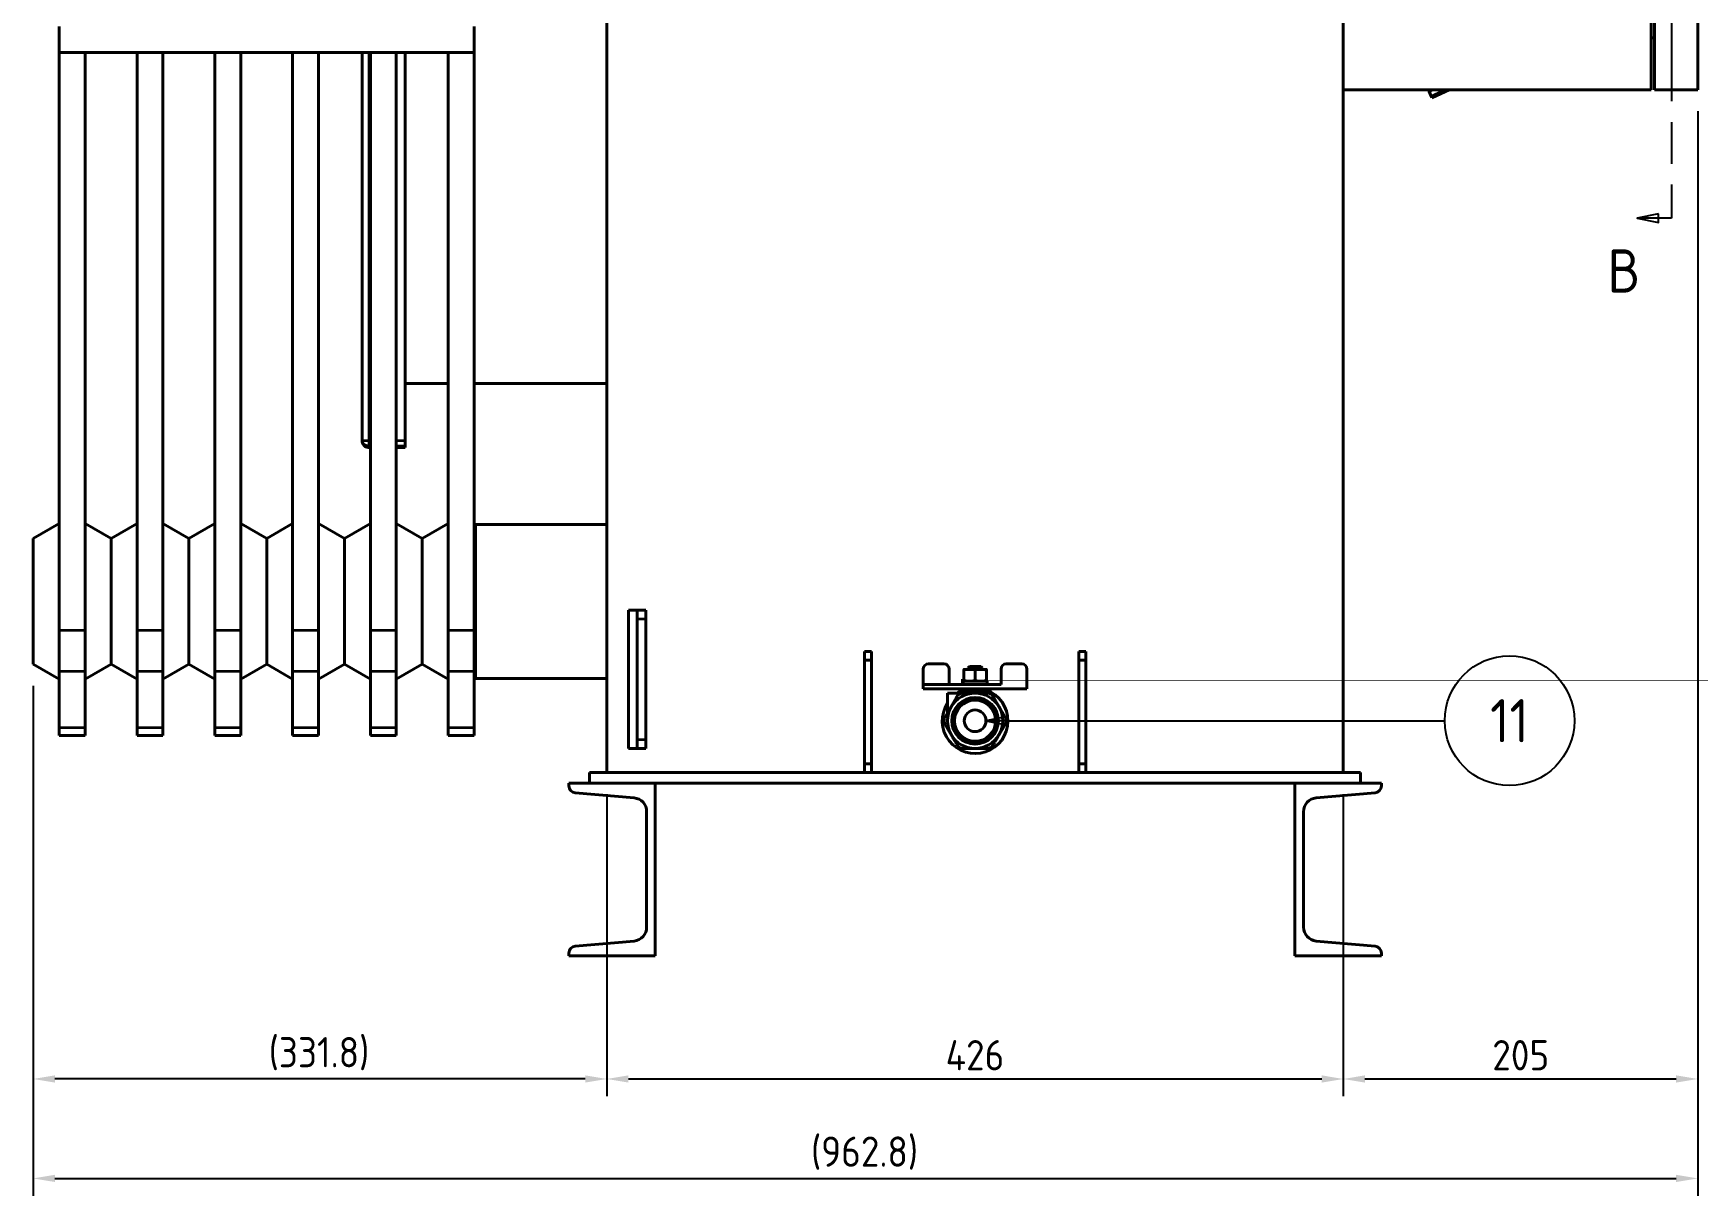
# Model space of a CAD drawing. Header units: millimetres. Extents: x 0 to 5945, y 0 to 4205.
# Drawn here: x 3319 to 4281, y 1107 to 1780 of the extents above; entities that cross this region are included whole.
import ezdxf

# ---------------------------------------------------------------- set-up
doc = ezdxf.new("R2010")
doc.units = ezdxf.units.MM
doc.header["$LTSCALE"] = 5
doc.linetypes.add('CHAIN', pattern=[0.3543, 0.2362, -0.0295, 0.0591, -0.0295])
doc.linetypes.add('DOUBLE_DASH_CHAIN', pattern=[1.2403, 0.6614, -0.0827, 0.1654, -0.0827, 0.1654, -0.0827])
for name, color, linetype, lineweight in [('가시적인 것(ISO)', 3, 'Continuous', 40), ('가시적인 좁은 것(ISO)', 3, 'Continuous', 35), ('기호(ISO)', 5, 'Continuous', 25), ('단면선(ISO)', 7, 'CHAIN', 25), ('치수(ISO)', 2, 'Continuous', 25)]:
    doc.layers.add(name, color=color, linetype=linetype, lineweight=lineweight)
doc.styles.add('부품번호텍스트_PSTEK_POSCO', font='isocp.shx')
doc.styles.add('치수 텍스트_PSTEK_POSCO', font='isocp.shx')
doc.dimstyles.new('치수_PSTEK_POSCO', dxfattribs={"dimscale": 5, "dimtxt": 3.5, "dimasz": 2.5, "dimexe": 2, "dimexo": 2.5, "dimgap": 1, "dimtad": 1, "dimrnd": 1e-08, "dimdsep": 46, "dimtxsty": '치수 텍스트_PSTEK_POSCO', "dimcen": 0.09, "dimdle": 10, "dimclrd": 7, "dimclre": 7, "dimclrt": 2, "dimadec": 1, "dimazin": 2, "dimtfac": 1, "dimtmove": 0, "dimatfit": 3, "dimfxl": 0, "dimtolj": 1, "dimlwd": -1, "dimlwe": -1, "dimarcsym": 0})

# ---------------------------------------------------------------- blocks, each defined once
blk = doc.blocks.new('2dTransSection0')
at = {"layer": '단면선(ISO)', "linetype": 'Continuous'}
for p, q in [((851.76, 476.59), (849.26, 476.09)), ((851.76, 476.09), (849.26, 476.09)), ((849.26, 476.09), (851.76, 475.59)), ((851.76, 475.59), (851.76, 476.59)), ((853.26, 476.09), (851.76, 476.09)), ((853.26, 476.09), (853.26, 472.22)), ((853.26, 338.44), (853.26, 334.57)), ((851.76, 335.07), (849.26, 334.57)), ((851.76, 334.07), (851.76, 335.07)), ((851.76, 334.57), (849.26, 334.57)), ((849.26, 334.57), (851.76, 334.07)), ((853.26, 334.57), (851.76, 334.57))]:
    blk.add_line(p, q, dxfattribs=at)
at = {"layer": '단면선(ISO)', "linetype": 'DOUBLE_DASH_CHAIN', "ltscale": 5.84134}
blk.add_line((853.26, 476.09), (853.26, 334.57), dxfattribs=at)
at = {"layer": '단면선(ISO)', "linetype": 'Continuous', "flags": 128}
for points in [[(851.76, 476.59), (849.26, 476.09), (851.76, 475.59), (851.76, 476.59)], [(851.76, 335.07), (849.26, 334.57), (851.76, 334.07), (851.76, 335.07)]]:
    blk.add_lwpolyline(points, dxfattribs=at)
at = {"layer": '단면선(ISO)'}
for points in [[(851.76, 476.59), (849.26, 476.09), (851.76, 475.59), (851.76, 476.59)], [(851.76, 335.07), (849.26, 334.57), (851.76, 334.07), (851.76, 335.07)]]:
    blk.add_solid(points, dxfattribs=at)
at = {"layer": '단면선(ISO)', "char_height": 5, "attachment_point": 7, "style": '부품번호텍스트_PSTEK_POSCO'}
for insert in [(845.84, 479.59), (845.84, 325.96)]:
    blk.add_mtext('B', dxfattribs=dict(at, insert=insert))
blk = doc.blocks.new('*D59')
at = {"layer": 'Defpoints', "color": 0, "transparency": 16777216}
for p in [(3650.41, 1352.13), (4076.41, 1352.13), (4076.41, 1174.94)]:
    blk.add_point(p, dxfattribs=at)
at = {"layer": '치수(ISO)', "color": 7, "transparency": 16777216}
for p, q in [((3650.41, 1339.63), (3650.41, 1164.94)), ((4076.41, 1339.63), (4076.41, 1164.94)), ((3662.91, 1174.94), (4063.91, 1174.94))]:
    blk.add_line(p, q, dxfattribs=at)
for points in [[(3662.91, 1177.03), (3662.91, 1172.86), (3650.41, 1174.94)], [(4063.91, 1177.03), (4063.91, 1172.86), (4076.41, 1174.94)]]:
    blk.add_solid(points, dxfattribs=at)
at = {"layer": '치수(ISO)', "color": 2, "transparency": 16777216, "insert": (3846.35, 1188.69), "char_height": 17.5, "attachment_point": 4, "style": '치수 텍스트_PSTEK_POSCO'}
blk.add_mtext('\\A1;426', dxfattribs=at)
blk = doc.blocks.new('*D60')
at = {"layer": 'Defpoints', "color": 0, "transparency": 16777216}
for p in [(4281.41, 1747.13), (4076.41, 1352.13), (4281.41, 1174.94)]:
    blk.add_point(p, dxfattribs=at)
at = {"layer": '치수(ISO)', "color": 7, "transparency": 16777216}
for p, q in [((4281.41, 1734.63), (4281.41, 1164.94)), ((4076.41, 1339.63), (4076.41, 1164.94)), ((4088.91, 1174.94), (4268.91, 1174.94))]:
    blk.add_line(p, q, dxfattribs=at)
for points in [[(4088.91, 1177.03), (4088.91, 1172.86), (4076.41, 1174.94)], [(4268.91, 1177.03), (4268.91, 1172.86), (4281.41, 1174.94)]]:
    blk.add_solid(points, dxfattribs=at)
at = {"layer": '치수(ISO)', "color": 2, "transparency": 16777216, "insert": (4162.57, 1188.69), "char_height": 17.5, "attachment_point": 4, "style": '치수 텍스트_PSTEK_POSCO'}
blk.add_mtext('\\A1;205', dxfattribs=at)
blk = doc.blocks.new('*D61')
at = {"layer": 'Defpoints', "color": 0, "transparency": 16777216}
for p in [(3318.61, 1414.79), (3650.41, 1352.13), (3318.61, 1174.94)]:
    blk.add_point(p, dxfattribs=at)
at = {"layer": '치수(ISO)', "color": 7, "transparency": 16777216}
for p, q in [((3318.61, 1402.29), (3318.61, 1164.94)), ((3650.41, 1339.63), (3650.41, 1164.94)), ((3637.91, 1174.94), (3331.11, 1174.94))]:
    blk.add_line(p, q, dxfattribs=at)
for points in [[(3331.11, 1177.03), (3331.11, 1172.86), (3318.61, 1174.94)], [(3637.91, 1177.03), (3637.91, 1172.86), (3650.41, 1174.94)]]:
    blk.add_solid(points, dxfattribs=at)
at = {"layer": '치수(ISO)', "color": 2, "transparency": 16777216, "insert": (3454.76, 1189.57), "char_height": 17.5, "attachment_point": 4, "style": '치수 텍스트_PSTEK_POSCO'}
blk.add_mtext('\\A1;(331.8)', dxfattribs=at)
blk = doc.blocks.new('*D66')
at = {"layer": 'Defpoints', "color": 0, "transparency": 16777216}
for p in [(4281.41, 1747.13), (3318.61, 1414.79), (4281.41, 1117.43)]:
    blk.add_point(p, dxfattribs=at)
at = {"layer": '치수(ISO)', "color": 7, "transparency": 16777216}
for p, q in [((4281.41, 1734.63), (4281.41, 1107.43)), ((3318.61, 1402.29), (3318.61, 1107.43)), ((3331.11, 1117.43), (4268.91, 1117.43))]:
    blk.add_line(p, q, dxfattribs=at)
for points in [[(3331.11, 1119.51), (3331.11, 1115.35), (3318.61, 1117.43)], [(4268.91, 1119.51), (4268.91, 1115.35), (4281.41, 1117.43)]]:
    blk.add_solid(points, dxfattribs=at)
at = {"layer": '치수(ISO)', "color": 2, "transparency": 16777216, "insert": (3768.48, 1132.06), "char_height": 17.5, "attachment_point": 4, "style": '치수 텍스트_PSTEK_POSCO'}
blk.add_mtext('\\A1;(962.8)', dxfattribs=at)
blk = doc.blocks.new('품번기호9')
at = {"layer": '기호(ISO)', "color": 7}
for p, q in [((776.43, 276.93), (773.93, 276.43)), ((776.43, 276.43), (773.93, 276.43)), ((773.93, 276.43), (776.43, 275.93)), ((776.43, 275.93), (776.43, 276.93)), ((776.43, 276.43), (827.01, 276.43))]:
    blk.add_line(p, q, dxfattribs=at)
at = {"layer": '기호(ISO)', "color": 7, "flags": 128}
blk.add_lwpolyline([(776.43, 276.93), (773.93, 276.43), (776.43, 275.93), (776.43, 276.93)], dxfattribs=at)
at = {"layer": '기호(ISO)'}
blk.add_circle((834.51, 276.43), 7.5, dxfattribs=at)
at = {"layer": '기호(ISO)', "color": 7}
blk.add_solid([(776.43, 276.93), (773.93, 276.43), (776.43, 275.93), (776.43, 276.93)], dxfattribs=at)
at = {"layer": '기호(ISO)', "color": 7, "insert": (834.51, 276.43), "char_height": 5, "attachment_point": 5, "style": '부품번호텍스트_PSTEK_POSCO'}
blk.add_mtext('11', dxfattribs=at)

msp = doc.modelspace()

# ---------------------------------------------------------------- linework, layer by layer
at = {"layer": '가시적인 것(ISO)'}
for p, q in [((4281.407, 1747.126), (4281.407, 2317.126)), ((4254.407, 1808.126), (4254.407, 1747.126)), ((4256.407, 1747.126), (4256.407, 1807.126)), ((3650.407, 1352.126), (3650.407, 1791.126)), ((4076.407, 1352.126), (4076.407, 1791.126)), ((3333.607, 1768.626), (3333.607, 1783.626)), ((3573.607, 1783.626), (3573.607, 1768.626)), ((4254.407, 1777.126), (4256.407, 1777.126)), ((3333.607, 1434.399), (3333.607, 1768.626)), ((3573.607, 1768.626), (3333.607, 1768.626)), ((3348.607, 1768.626), (3348.607, 1434.399)), ((3378.607, 1434.399), (3378.607, 1768.626)), ((3393.607, 1768.626), (3393.607, 1434.399)), ((3423.607, 1434.399), (3423.607, 1768.626)), ((3438.607, 1768.626), (3438.607, 1434.399)), ((3468.607, 1434.399), (3468.607, 1768.626)), ((3483.607, 1768.626), (3483.607, 1434.399)), ((3508.807, 1544.126), (3508.807, 1768.626)), ((3513.607, 1434.399), (3513.607, 1768.626)), ((3528.607, 1768.626), (3528.607, 1434.399)), ((3533.807, 1768.626), (3533.807, 1544.097)), ((3558.607, 1434.399), (3558.607, 1768.626)), ((3573.607, 1768.626), (3573.607, 1434.399)), ((4076.407, 1747.126), (4254.407, 1747.126)), ((4126.007, 1746.025), (4125.493, 1747.126)), ((4126.007, 1746.025), (4127.236, 1743.39)), ((4127.236, 1743.39), (4127.658, 1742.484)), ((4137.613, 1747.126), (4127.658, 1742.484)), ((4281.407, 1747.126), (4256.407, 1747.126)), ((3533.807, 1577.126), (3558.607, 1577.126)), ((3573.607, 1577.126), (3650.407, 1577.126)), ((3533.807, 1544.097), (3533.807, 1541.19)), ((3533.807, 1540.19), (3533.807, 1541.19)), ((3513.607, 1540.19), (3512.744, 1540.19)), ((3533.807, 1540.19), (3528.607, 1540.19)), ((3318.607, 1487.466), (3333.607, 1496.126)), ((3363.607, 1487.466), (3348.607, 1496.126)), ((3363.607, 1487.466), (3378.607, 1496.126)), ((3408.607, 1487.466), (3393.607, 1496.126)), ((3408.607, 1487.466), (3423.607, 1496.126)), ((3453.607, 1487.466), (3438.607, 1496.126)), ((3453.607, 1487.466), (3468.607, 1496.126)), ((3498.607, 1487.466), (3483.607, 1496.126)), ((3498.607, 1487.466), (3513.607, 1496.126)), ((3543.607, 1487.466), (3528.607, 1496.126)), ((3543.607, 1487.466), (3558.607, 1496.126)), ((3574.386, 1495.676), (3573.607, 1496.126)), ((3574.386, 1495.676), (3574.386, 1406.576)), ((3574.386, 1495.676), (3650.407, 1495.676)), ((3318.607, 1487.466), (3318.607, 1414.786)), ((3363.607, 1487.466), (3363.607, 1414.786)), ((3408.607, 1487.466), (3408.607, 1414.786)), ((3453.607, 1487.466), (3453.607, 1414.786)), ((3498.607, 1487.466), (3498.607, 1414.786)), ((3543.607, 1487.466), (3543.607, 1414.786)), ((3662.907, 1446.126), (3662.907, 1366.126)), ((3662.907, 1446.126), (3667.907, 1446.126)), ((3672.907, 1446.126), (3667.907, 1446.126)), ((3667.907, 1445.456), (3667.907, 1446.126)), ((3667.907, 1441.126), (3667.907, 1445.456)), ((3672.907, 1446.126), (3672.907, 1441.126)), ((3667.907, 1441.126), (3667.907, 1371.126)), ((3672.907, 1371.126), (3672.907, 1441.126)), ((3333.607, 1434.399), (3333.607, 1410.556)), ((3348.607, 1410.556), (3348.607, 1434.399)), ((3378.607, 1434.399), (3378.607, 1410.556)), ((3393.607, 1410.556), (3393.607, 1434.399)), ((3423.607, 1434.399), (3423.607, 1410.556)), ((3438.607, 1410.556), (3438.607, 1434.399)), ((3468.607, 1434.399), (3468.607, 1410.556)), ((3483.607, 1410.556), (3483.607, 1434.399)), ((3513.607, 1434.399), (3513.607, 1410.556)), ((3528.607, 1410.556), (3528.607, 1434.399)), ((3558.607, 1434.399), (3558.607, 1410.556)), ((3573.607, 1410.556), (3573.607, 1434.399)), ((3799.407, 1422.126), (3799.407, 1417.126)), ((3803.407, 1422.126), (3799.407, 1422.126)), ((3799.407, 1417.126), (3803.407, 1417.126)), ((3799.407, 1417.126), (3799.407, 1357.126)), ((3803.407, 1417.126), (3803.407, 1422.126)), ((3803.407, 1357.126), (3803.407, 1417.126)), ((3923.407, 1422.126), (3923.407, 1417.126)), ((3927.407, 1422.126), (3923.407, 1422.126)), ((3923.407, 1417.126), (3927.407, 1417.126)), ((3923.407, 1417.126), (3923.407, 1357.126)), ((3927.407, 1417.126), (3927.407, 1422.126)), ((3927.407, 1357.126), (3927.407, 1417.126)), ((3318.607, 1414.786), (3333.607, 1406.126)), ((3333.607, 1378.255), (3333.607, 1410.556)), ((3363.607, 1414.786), (3348.607, 1406.126)), ((3348.607, 1410.556), (3348.607, 1378.255)), ((3363.607, 1414.786), (3378.607, 1406.126)), ((3378.607, 1378.255), (3378.607, 1410.556)), ((3408.607, 1414.786), (3393.607, 1406.126)), ((3393.607, 1410.556), (3393.607, 1378.255)), ((3408.607, 1414.786), (3423.607, 1406.126)), ((3423.607, 1378.255), (3423.607, 1410.556)), ((3453.607, 1414.786), (3438.607, 1406.126)), ((3438.607, 1410.556), (3438.607, 1378.255)), ((3453.607, 1414.786), (3468.607, 1406.126)), ((3468.607, 1378.255), (3468.607, 1410.556)), ((3498.607, 1414.786), (3483.607, 1406.126)), ((3483.607, 1410.556), (3483.607, 1378.255)), ((3498.607, 1414.786), (3513.607, 1406.126)), ((3513.607, 1378.255), (3513.607, 1410.556)), ((3543.607, 1414.786), (3528.607, 1406.126)), ((3528.607, 1410.556), (3528.607, 1378.255)), ((3543.607, 1414.786), (3558.607, 1406.126)), ((3558.607, 1378.255), (3558.607, 1410.556)), ((3573.607, 1410.556), (3573.607, 1378.255)), ((3574.386, 1406.576), (3573.607, 1406.126)), ((3574.386, 1406.576), (3650.407, 1406.576)), ((3833.407, 1403.026), (3833.407, 1412.026)), ((3836.407, 1415.026), (3845.407, 1415.026)), ((3848.407, 1403.026), (3848.407, 1412.026)), ((3856.907, 1406.126), (3856.207, 1406.126)), ((3856.207, 1403.026), (3856.207, 1406.126)), ((3856.907, 1411.826), (3860.157, 1411.826)), ((3856.907, 1411.557), (3856.907, 1405.296)), ((3860.174, 1413.426), (3859.407, 1412.659)), ((3859.407, 1412.659), (3867.407, 1412.659)), ((3859.407, 1412.659), (3859.407, 1411.826)), ((3860.157, 1411.826), (3866.657, 1411.826)), ((3860.174, 1413.426), (3866.64, 1413.426)), ((3863.407, 1411.557), (3863.407, 1405.296)), ((3866.64, 1413.426), (3867.407, 1412.659)), ((3866.657, 1411.826), (3869.907, 1411.826)), ((3867.407, 1412.659), (3867.407, 1411.826)), ((3869.907, 1411.557), (3869.907, 1405.296)), ((3878.407, 1403.026), (3878.407, 1412.026)), ((3881.407, 1415.026), (3890.407, 1415.026)), ((3893.407, 1400.526), (3893.407, 1412.026)), ((3833.407, 1403.026), (3833.407, 1400.526)), ((3833.407, 1403.026), (3878.407, 1403.026)), ((3893.407, 1400.526), (3833.407, 1400.526)), ((3853.907, 1398.126), (3847.407, 1398.126)), ((3847.407, 1386.413), (3847.407, 1398.126)), ((3853.907, 1397.321), (3853.907, 1398.126)), ((3856.207, 1398.126), (3856.207, 1400.526)), ((3856.407, 1405.026), (3870.407, 1405.026)), ((3856.407, 1405.026), (3856.407, 1403.026)), ((3857.007, 1400.526), (3856.907, 1400.426)), ((3856.907, 1400.426), (3869.907, 1400.426)), ((3856.907, 1400.426), (3856.907, 1399.426)), ((3856.907, 1399.426), (3869.907, 1399.426)), ((3857.007, 1399.326), (3856.907, 1399.426)), ((3857.007, 1399.326), (3856.907, 1399.226)), ((3856.907, 1399.226), (3869.907, 1399.226)), ((3856.907, 1399.226), (3856.907, 1398.226)), ((3856.907, 1398.226), (3869.907, 1398.226)), ((3857.007, 1398.126), (3856.907, 1398.226)), ((3857.007, 1399.326), (3869.807, 1399.326)), ((3869.807, 1400.526), (3869.907, 1400.426)), ((3869.807, 1399.326), (3869.907, 1399.426)), ((3869.807, 1399.326), (3869.907, 1399.226)), ((3869.807, 1398.126), (3869.907, 1398.226)), ((3869.907, 1400.426), (3869.907, 1399.426)), ((3869.907, 1399.226), (3869.907, 1398.226)), ((3870.407, 1405.026), (3870.407, 1403.026)), ((3333.607, 1378.255), (3333.607, 1373.626)), ((3348.607, 1373.626), (3348.607, 1378.255)), ((3378.607, 1378.255), (3378.607, 1373.626)), ((3393.607, 1373.626), (3393.607, 1378.255)), ((3423.607, 1378.255), (3423.607, 1373.626)), ((3438.607, 1373.626), (3438.607, 1378.255)), ((3468.607, 1378.255), (3468.607, 1373.626)), ((3483.607, 1373.626), (3483.607, 1378.255)), ((3513.607, 1378.255), (3513.607, 1373.626)), ((3528.607, 1373.626), (3528.607, 1378.255)), ((3558.607, 1378.255), (3558.607, 1373.626)), ((3573.607, 1373.626), (3573.607, 1378.255)), ((3333.607, 1373.626), (3348.607, 1373.626)), ((3378.607, 1373.626), (3393.607, 1373.626)), ((3423.607, 1373.626), (3438.607, 1373.626)), ((3468.607, 1373.626), (3483.607, 1373.626)), ((3513.607, 1373.626), (3528.607, 1373.626)), ((3558.607, 1373.626), (3573.607, 1373.626)), ((3667.907, 1366.796), (3667.907, 1371.126)), ((3672.907, 1371.126), (3672.907, 1366.126)), ((3667.907, 1366.126), (3662.907, 1366.126)), ((3667.907, 1366.126), (3667.907, 1366.796)), ((3667.907, 1366.126), (3672.907, 1366.126)), ((3799.407, 1352.126), (3640.407, 1352.126)), ((3640.407, 1346.126), (3640.407, 1352.126)), ((3803.407, 1357.126), (3799.407, 1357.126)), ((3799.407, 1357.126), (3799.407, 1352.126)), ((3799.407, 1352.126), (3803.407, 1352.126)), ((3803.407, 1352.126), (3803.407, 1357.126)), ((3923.407, 1352.126), (3803.407, 1352.126)), ((3927.407, 1357.126), (3923.407, 1357.126)), ((3923.407, 1357.126), (3923.407, 1352.126)), ((3923.407, 1352.126), (3927.407, 1352.126)), ((3927.407, 1352.126), (3927.407, 1357.126)), ((4086.407, 1352.126), (3927.407, 1352.126)), ((4086.407, 1346.126), (4086.407, 1352.126)), ((3628.407, 1344.479), (3628.407, 1346.126)), ((3628.407, 1346.126), (3678.407, 1346.126)), ((3666.104, 1337.515), (3632.058, 1340.494)), ((3678.407, 1346.126), (4048.407, 1346.126)), ((3678.407, 1346.126), (3678.407, 1246.126)), ((4048.407, 1246.126), (4048.407, 1346.126)), ((4048.407, 1346.126), (4098.407, 1346.126)), ((4094.756, 1340.494), (4060.71, 1337.515)), ((4098.407, 1346.126), (4098.407, 1344.479)), ((3673.407, 1262.707), (3673.407, 1329.546)), ((4053.407, 1329.546), (4053.407, 1262.707)), ((3632.058, 1251.758), (3666.104, 1254.737)), ((4060.71, 1254.737), (4094.756, 1251.758)), ((3628.407, 1246.126), (3628.407, 1247.774)), ((3678.407, 1246.126), (3628.407, 1246.126)), ((4098.407, 1246.126), (4048.407, 1246.126)), ((4098.407, 1247.774), (4098.407, 1246.126))]:
    msp.add_line(p, q, dxfattribs=at)
for radius in [13.517, 12.318, 11.887, 6.25]:
    msp.add_circle((3863.407, 1382.126), radius, dxfattribs=at)
for centre, radius, start, end in [((3836.407, 1412.026), 3, 90, 180), ((3845.407, 1412.026), 3, 0, 90), ((3881.407, 1412.026), 3, 90, 180), ((3890.407, 1412.026), 3, 0, 90), ((3863.407, 1382.126), 19, 147.363102, 69.99481), ((3863.407, 1382.126), 16, 90, 150), ((3863.407, 1382.126), 19, 112.268495, 122.636898), ((3863.407, 1382.126), 17.92, 116.765501, 123.234499), ((3863.407, 1382.126), 16, 30, 90), ((3863.407, 1382.126), 17.92, 56.765501, 63.234499), ((3863.407, 1382.126), 16, 150, 210), ((3863.407, 1382.126), 16, 330, 30), ((3863.407, 1382.126), 17.92, 176.765501, 183.234499), ((3863.407, 1382.126), 17.92, 356.765501, 3.234499), ((3863.407, 1382.126), 16, 210, 270), ((3863.407, 1382.126), 16, 270, 330), ((3863.407, 1382.126), 17.92, 236.765501, 243.234499), ((3863.407, 1382.126), 17.92, 296.765501, 303.234499), ((3632.407, 1344.479), 4, 180, 265), ((4094.407, 1344.479), 4, 275, 0), ((3665.407, 1329.546), 8, 0, 85), ((4061.407, 1329.546), 8, 95, 180), ((3665.407, 1262.707), 8, 275, 0), ((4061.407, 1262.707), 8, 180, 265), ((3632.407, 1247.774), 4, 95, 180), ((4094.407, 1247.774), 4, 0, 85)]:
    msp.add_arc(centre, radius, start, end, dxfattribs=at)
msp.add_open_spline([(3512.744, 1540.19), (3512.45, 1540.19), (3512.163, 1540.222), (3511.885, 1540.285), (3511.864, 1540.289), (3511.844, 1540.294), (3511.824, 1540.299), (3511.676, 1540.334), (3511.53, 1540.378), (3511.39, 1540.43), (3511.285, 1540.468), (3511.183, 1540.511), (3511.084, 1540.557), (3511.052, 1540.572), (3511.02, 1540.587), (3510.989, 1540.602), (3510.738, 1540.728), (3510.503, 1540.879), (3510.291, 1541.047), (3510.115, 1541.187), (3509.954, 1541.34), (3509.811, 1541.5), (3509.786, 1541.528), (3509.762, 1541.556), (3509.738, 1541.584), (3509.601, 1541.747), (3509.479, 1541.917), (3509.372, 1542.094), (3509.356, 1542.121), (3509.341, 1542.147), (3509.325, 1542.174), (3509.22, 1542.358), (3509.13, 1542.55), (3509.057, 1542.745), (3509.05, 1542.766), (3509.042, 1542.786), (3509.035, 1542.807), (3508.963, 1543.01), (3508.907, 1543.218), (3508.869, 1543.427), (3508.828, 1543.659), (3508.807, 1543.891), (3508.807, 1544.126)], degree=3, knots=[-0.00000006, -0.00000006, -0.00000006, -0.00000006, 0.0008796168, 0.0008796168, 0.0008796168, 0.000943988, 0.000943988, 0.000943988, 0.0014102968, 0.0014102968, 0.0014102968, 0.0017592936, 0.0017592936, 0.0017592936, 0.0018711061, 0.0018711061, 0.0018711061, 0.0027706705, 0.0027706705, 0.0027706705, 0.0035186472, 0.0035186472, 0.0035186472, 0.0036497224, 0.0036497224, 0.0036497224, 0.004398324, 0.004398324, 0.004398324, 0.0045102304, 0.0045102304, 0.0045102304, 0.0052780008, 0.0052780008, 0.0052780008, 0.005359679, 0.005359679, 0.005359679, 0.0061576777, 0.0061576777, 0.0061576777, 0.0070373545, 0.0070373545, 0.0070373545, 0.0070373545], dxfattribs=at)
for points, weights in [([(3856.907, 1411.826), (3856.907, 1411.826), (3856.907, 1411.557)], [1, 1.04314139574, 1.01001874936]), ([(3856.907, 1411.557), (3858.649, 1411.826), (3860.157, 1411.826)], [1.01001874936, 1.04314139574, 1]), ([(3860.157, 1411.826), (3861.665, 1411.826), (3863.407, 1411.557)], [1, 1.04314139574, 1.01001874936]), ([(3863.407, 1411.557), (3865.149, 1411.826), (3866.657, 1411.826)], [1.01001874936, 1.04314139574, 1]), ([(3866.657, 1411.826), (3868.165, 1411.826), (3869.907, 1411.557)], [1, 1.04314139574, 1.01001874936]), ([(3869.907, 1411.557), (3869.907, 1411.826), (3869.907, 1411.826)], [1.01001874936, 1.04314139574, 1]), ([(3853.586, 1397.115), (3851.454, 1393.423), (3849.551, 1390.126)], [1, 1.0295630141, 1]), ([(3863.407, 1398.126), (3859.6, 1398.126), (3855.337, 1398.126)], [1, 1.0295630141, 1]), ([(3856.907, 1405.296), (3856.907, 1405.026), (3856.907, 1405.026)], [1.01001874936, 1.04314139574, 1]), ([(3860.157, 1405.026), (3858.649, 1405.026), (3856.907, 1405.296)], [1, 1.04314139574, 1.01001874936]), ([(3863.407, 1405.296), (3861.665, 1405.026), (3860.157, 1405.026)], [1.01001874936, 1.04314139574, 1]), ([(3866.657, 1405.026), (3865.149, 1405.026), (3863.407, 1405.296)], [1, 1.04314139574, 1.01001874936]), ([(3871.477, 1398.126), (3867.214, 1398.126), (3863.407, 1398.126)], [1, 1.0295630141, 1]), ([(3869.907, 1405.296), (3868.165, 1405.026), (3866.657, 1405.026)], [1.01001874936, 1.04314139574, 1]), ([(3869.907, 1405.026), (3869.907, 1405.026), (3869.907, 1405.296)], [1, 1.04314139574, 1.01001874936]), ([(3877.263, 1390.126), (3875.36, 1393.423), (3873.228, 1397.115)], [1, 1.0295630141, 1]), ([(3849.551, 1390.126), (3847.647, 1386.83), (3845.516, 1383.137)], [1, 1.0295630141, 1]), ([(3881.299, 1383.137), (3879.167, 1386.83), (3877.263, 1390.126)], [1, 1.0295630141, 1]), ([(3845.516, 1381.115), (3847.647, 1377.423), (3849.551, 1374.126)], [1, 1.0295630141, 1]), ([(3877.263, 1374.126), (3879.167, 1377.423), (3881.299, 1381.115)], [1, 1.0295630141, 1]), ([(3849.551, 1374.126), (3851.454, 1370.83), (3853.586, 1367.137)], [1, 1.0295630141, 1]), ([(3873.228, 1367.137), (3875.36, 1370.83), (3877.263, 1374.126)], [1, 1.0295630141, 1]), ([(3855.337, 1366.126), (3859.6, 1366.126), (3863.407, 1366.126)], [1, 1.0295630141, 1]), ([(3863.407, 1366.126), (3867.214, 1366.126), (3871.477, 1366.126)], [1, 1.0295630141, 1])]:
    msp.add_rational_spline(points, weights, degree=2, dxfattribs=at)
at = {"layer": '가시적인 좁은 것(ISO)'}
for p, q in [((3512.744, 1768.626), (3512.744, 1544.097)), ((4128.368, 1747.126), (4126.007, 1746.025)), ((4127.236, 1743.39), (4135.247, 1747.126)), ((3513.607, 1544.097), (3512.744, 1544.097)), ((3512.744, 1544.097), (3512.744, 1541.19)), ((3512.744, 1541.19), (3513.607, 1541.19)), ((3512.744, 1541.19), (3512.744, 1540.19)), ((3533.807, 1544.097), (3528.607, 1544.097)), ((3528.607, 1541.19), (3533.807, 1541.19)), ((3667.907, 1441.126), (3672.907, 1441.126)), ((3348.607, 1434.399), (3333.607, 1434.399)), ((3393.607, 1434.399), (3378.607, 1434.399)), ((3438.607, 1434.399), (3423.607, 1434.399)), ((3483.607, 1434.399), (3468.607, 1434.399)), ((3528.607, 1434.399), (3513.607, 1434.399)), ((3573.607, 1434.399), (3558.607, 1434.399)), ((3348.607, 1410.556), (3333.607, 1410.556)), ((3393.607, 1410.556), (3378.607, 1410.556)), ((3438.607, 1410.556), (3423.607, 1410.556)), ((3483.607, 1410.556), (3468.607, 1410.556)), ((3528.607, 1410.556), (3513.607, 1410.556)), ((3573.607, 1410.556), (3558.607, 1410.556)), ((3333.607, 1378.255), (3348.607, 1378.255)), ((3378.607, 1378.255), (3393.607, 1378.255)), ((3423.607, 1378.255), (3438.607, 1378.255)), ((3468.607, 1378.255), (3483.607, 1378.255)), ((3513.607, 1378.255), (3528.607, 1378.255)), ((3558.607, 1378.255), (3573.607, 1378.255)), ((3672.907, 1371.126), (3667.907, 1371.126))]:
    msp.add_line(p, q, dxfattribs=at)
for points, knots in [([(3512.744, 1544.097), (3512.228, 1544.099), (3511.713, 1544.102), (3510.761, 1544.107), (3510.324, 1544.109), (3509.596, 1544.114), (3509.304, 1544.116), (3508.91, 1544.121), (3508.807, 1544.124), (3508.807, 1544.126)], [0, 0, 0, 0, 0.25, 0.25, 0.5, 0.5, 0.75, 0.75, 1, 1, 1, 1]), ([(3508.807, 1544.126), (3508.807, 1543.778), (3508.89, 1543.428), (3509.057, 1543.095), (3509.073, 1543.064), (3509.09, 1543.033), (3509.107, 1543.002), (3509.181, 1542.868), (3509.27, 1542.737), (3509.373, 1542.61), (3509.498, 1542.455), (3509.644, 1542.306), (3509.812, 1542.166), (3509.859, 1542.127), (3509.909, 1542.088), (3509.96, 1542.05), (3510.272, 1541.817), (3510.655, 1541.612), (3511.085, 1541.463), (3511.135, 1541.446), (3511.186, 1541.429), (3511.237, 1541.413), (3511.444, 1541.349), (3511.663, 1541.298), (3511.886, 1541.26), (3512.165, 1541.214), (3512.452, 1541.19), (3512.744, 1541.19)], [-0.0000107469, -0.0000107469, -0.0000107469, -0.0000107469, 0.0017396708, 0.0017396708, 0.0017396708, 0.0019036382, 0.0019036382, 0.0019036382, 0.0026148797, 0.0026148797, 0.0026148797, 0.0034900885, 0.0034900885, 0.0034900885, 0.0037375777, 0.0037375777, 0.0037375777, 0.0052405062, 0.0052405062, 0.0052405062, 0.0054153409, 0.0054153409, 0.0054153409, 0.0061157151, 0.0061157151, 0.0061157151, 0.006990924, 0.006990924, 0.006990924, 0.006990924])]:
    msp.add_open_spline(points, degree=3, knots=knots, dxfattribs=at)

# ---------------------------------------------------------------- block references
at = {"layer": '기호(ISO)', "xscale": 5, "yscale": 5, "zscale": 5}
msp.add_blockref('품번기호9', (0, 0), dxfattribs=at)
at = {"layer": '단면선(ISO)', "xscale": 5, "yscale": 5, "zscale": 5}
msp.add_blockref('2dTransSection0', (0, 0), dxfattribs=at)

# ---------------------------------------------------------------- dimensions: what is measured, and where the dimension line sits
at = {"layer": '치수(ISO)', "color": 7}
for base, p1, p2, picture, middle in [((4281.407, 1117.429), (3318.607, 1414.786), (4281.407, 1747.126), '*D66', (3800.007, 1117.429)), ((3318.607, 1174.943), (3650.407, 1352.126), (3318.607, 1414.786), '*D61', (3484.507, 1174.943))]:
    dim = msp.add_linear_dim(base=base, p1=p1, p2=p2, angle=180, text='(<>)', dimstyle='치수_PSTEK_POSCO', override={"dimgap": 1, "dimdec": 2, "dimtol": 0, "dimlim": 0, "dimtp": 0, "dimtm": 0, "dimtdec": 2, "dimtofl": 0, "dimatfit": 1}, dxfattribs=at)
    dim.commit()
    dim.dimension.update_dxf_attribs({"geometry": picture, "text_midpoint": middle, "dimtype": 160})
for base, p1, p2, picture, middle in [((4281.407, 1174.943), (4076.407, 1352.126), (4281.407, 1747.126), '*D60', (4178.907, 1174.943)), ((4076.407, 1174.943), (3650.407, 1352.126), (4076.407, 1352.126), '*D59', (3863.407, 1174.943))]:
    dim = msp.add_linear_dim(base=base, p1=p1, p2=p2, angle=180, dimstyle='치수_PSTEK_POSCO', override={"dimdec": 2, "dimtp": 0, "dimtm": 0, "dimtdec": 2, "dimtofl": 0, "dimatfit": 1}, dxfattribs=at)
    dim.commit()
    dim.dimension.update_dxf_attribs({"geometry": picture, "text_midpoint": middle, "dimtype": 160})

doc.saveas('drawing.dxf')
